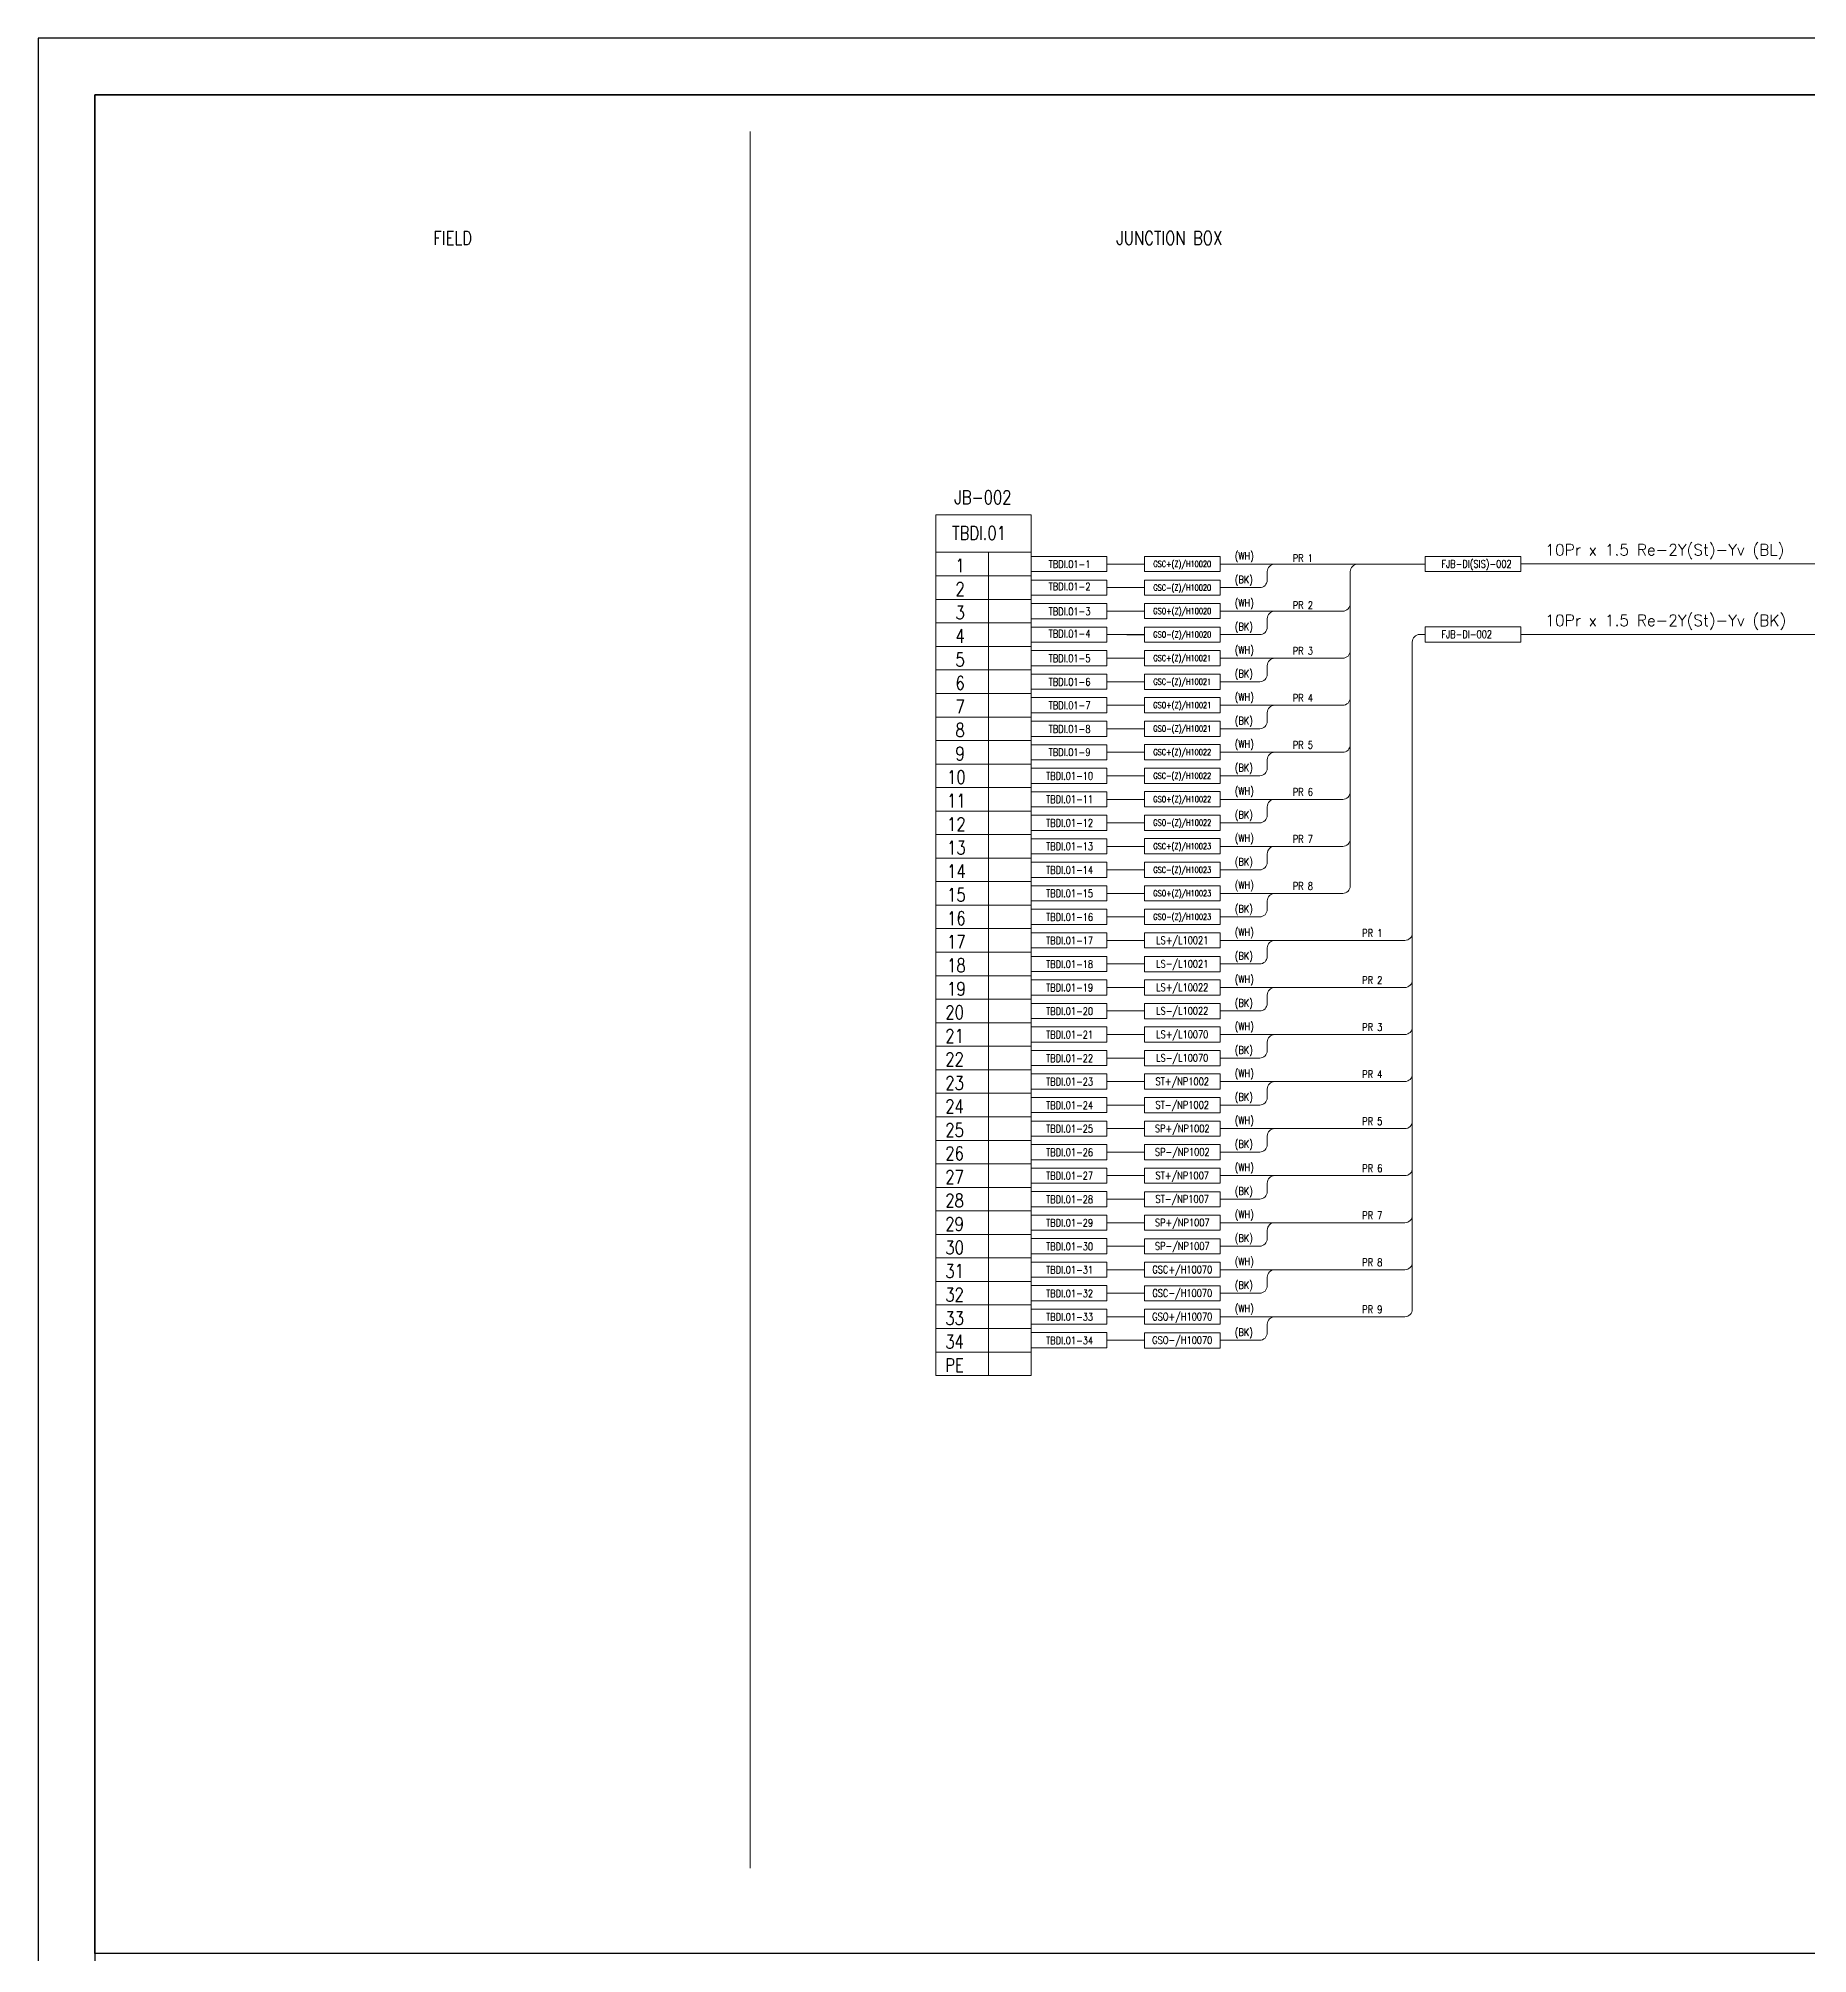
# Model space of a CAD drawing. Header units: millimetres. Extents: x -14942 to 24072, y -50285 to 2207.
# Drawn here: x 1079.2 to 1314.3, y -3954.4 to -3699.9 of the extents above; entities that cross this region are included whole.
import ezdxf
from ezdxf.enums import TextEntityAlignment as Align

# ---------------------------------------------------------------- set-up
doc = ezdxf.new("R2010")
doc.units = ezdxf.units.MM
doc.header["$MEASUREMENT"] = 0
doc.layers.get('0').update_dxf_attribs({"linetype": 'CONTINUOUS'})
for name, color, linetype in [('BEAM', 3, 'CONTINUOUS'), ('INSTRUMENT', 1, 'CONTINUOUS'), ('TEXT', 2, 'CONTINUOUS')]:
    doc.layers.add(name, color=color, linetype=linetype)
doc.styles.add('ROMANS', font='romans')

# ---------------------------------------------------------------- blocks, each defined once
blk = doc.blocks.new('FJB')
at = {"color": 7}
blk.add_lwpolyline([(0, 0), (0, 292.5), (-423, 292.5), (-423, 0)], close=True, dxfattribs=at)
blk.add_lwpolyline([(-415.5, 285), (-4.5, 285), (-4.5, 38.01), (-415.5, 38.01)], close=True)
at = {"color": 3}
blk.add_lwpolyline([(-4.5, 7.5), (-4.5, 285), (-415.5, 285), (-415.5, 7.5)], close=True, dxfattribs=at)

msp = doc.modelspace()

# ---------------------------------------------------------------- linework, layer by layer
at = {"layer": 'BEAM', "color": 7, "lineweight": 13, "ltscale": 0.3}
msp.add_line((1173.76, -3943.03), (1173.76, -3712.28), dxfattribs=at)
at = {"layer": 'INSTRUMENT', "color": 7, "lineweight": 13}
for p, q in [((1198.43, -3768.21), (1211.13, -3768.21)), ((1198.43, -3768.21), (1198.43, -3877.59)), ((1205.45, -3768.21), (1205.45, -3877.59)), ((1211.13, -3768.21), (1211.13, -3877.59)), ((1211.13, -3771.34), (1198.43, -3771.34)), ((1221.16, -3769.78), (1226.17, -3769.78)), ((1236.2, -3769.78), (1248.82, -3769.78)), ((1242.47, -3771.9), (1242.47, -3770.78)), ((1248.82, -3769.78), (1263.44, -3769.78)), ((1253.49, -3770.78), (1253.49, -3812.53)), ((1276.14, -3769.76), (1352.7, -3769.76)), ((1221.16, -3772.9), (1226.17, -3772.9)), ((1236.2, -3772.9), (1241.47, -3772.9)), ((1198.43, -3774.46), (1211.13, -3774.46)), ((1211.13, -3774.46), (1198.43, -3774.46)), ((1221.16, -3776.03), (1226.17, -3776.03)), ((1223.83, -3776.03), (1226.17, -3776.03)), ((1236.2, -3776.03), (1252.49, -3776.03)), ((1211.13, -3777.59), (1198.43, -3777.59)), ((1221.16, -3779.15), (1226.17, -3779.15)), ((1236.2, -3779.15), (1241.47, -3779.15)), ((1242.47, -3778.15), (1242.47, -3777.03)), ((1262.74, -3779.13), (1263.44, -3779.13)), ((1276.14, -3779.13), (1318.56, -3779.13)), ((1198.43, -3780.71), (1211.13, -3780.71)), ((1211.13, -3780.71), (1198.43, -3780.71)), ((1223.83, -3779.17), (1226.17, -3779.17)), ((1261.74, -3787.53), (1261.74, -3780.13)), ((1211.13, -3783.84), (1198.43, -3783.84)), ((1221.16, -3782.28), (1226.17, -3782.28)), ((1223.83, -3782.28), (1226.17, -3782.28)), ((1236.2, -3782.28), (1252.49, -3782.28)), ((1242.47, -3784.4), (1242.47, -3783.28)), ((1221.16, -3785.4), (1226.17, -3785.4)), ((1236.2, -3785.4), (1241.47, -3785.4)), ((1211.13, -3786.96), (1198.43, -3786.96)), ((1198.43, -3786.96), (1211.13, -3786.96)), ((1221.16, -3788.53), (1226.17, -3788.53)), ((1223.83, -3788.53), (1226.17, -3788.53)), ((1236.2, -3788.53), (1252.49, -3788.53)), ((1261.74, -3868.78), (1261.74, -3787.53)), ((1211.13, -3790.09), (1198.43, -3790.09)), ((1221.16, -3791.65), (1226.17, -3791.65)), ((1236.2, -3791.65), (1241.47, -3791.65)), ((1242.47, -3790.65), (1242.47, -3789.53)), ((1198.43, -3793.21), (1211.13, -3793.21)), ((1211.13, -3793.21), (1198.43, -3793.21)), ((1211.13, -3796.34), (1198.43, -3796.34)), ((1221.16, -3794.78), (1226.17, -3794.78)), ((1223.83, -3794.78), (1226.17, -3794.78)), ((1236.2, -3794.78), (1252.49, -3794.78)), ((1242.47, -3796.9), (1242.47, -3795.78)), ((1211.13, -3799.46), (1198.43, -3799.46)), ((1198.43, -3799.46), (1211.13, -3799.46)), ((1221.16, -3797.9), (1226.17, -3797.9)), ((1236.2, -3797.9), (1241.47, -3797.9)), ((1221.16, -3801.03), (1226.17, -3801.03)), ((1223.83, -3801.03), (1226.17, -3801.03)), ((1236.2, -3801.03), (1252.49, -3801.03)), ((1242.47, -3803.15), (1242.47, -3802.03)), ((1211.13, -3802.59), (1198.43, -3802.59)), ((1221.16, -3804.15), (1226.17, -3804.15)), ((1236.2, -3804.15), (1241.47, -3804.15)), ((1211.13, -3805.71), (1198.43, -3805.71)), ((1198.43, -3805.71), (1211.13, -3805.71)), ((1211.13, -3808.84), (1198.43, -3808.84)), ((1221.16, -3807.28), (1226.17, -3807.28)), ((1223.83, -3807.28), (1226.17, -3807.28)), ((1236.2, -3807.28), (1252.49, -3807.28)), ((1242.47, -3809.4), (1242.47, -3808.28)), ((1198.43, -3811.96), (1211.13, -3811.96)), ((1211.13, -3811.96), (1198.43, -3811.96)), ((1221.16, -3810.4), (1226.17, -3810.4)), ((1236.2, -3810.4), (1241.47, -3810.4)), ((1221.16, -3813.53), (1226.17, -3813.53)), ((1223.83, -3813.53), (1226.17, -3813.53)), ((1236.2, -3813.53), (1252.49, -3813.53)), ((1242.47, -3815.65), (1242.47, -3814.53)), ((1198.43, -3815.09), (1211.13, -3815.09)), ((1211.13, -3815.09), (1198.43, -3815.09)), ((1221.16, -3816.65), (1226.17, -3816.65)), ((1236.2, -3816.65), (1241.47, -3816.65)), ((1198.43, -3818.21), (1211.13, -3818.21)), ((1211.13, -3818.21), (1198.43, -3818.21)), ((1221.16, -3819.78), (1226.17, -3819.78)), ((1223.83, -3819.78), (1226.17, -3819.78)), ((1236.2, -3819.78), (1260.74, -3819.78)), ((1211.13, -3821.34), (1198.43, -3821.34)), ((1242.47, -3821.9), (1242.47, -3820.78)), ((1198.43, -3824.46), (1211.13, -3824.46)), ((1211.13, -3824.46), (1198.43, -3824.46)), ((1221.16, -3822.9), (1226.17, -3822.9)), ((1236.2, -3822.9), (1241.47, -3822.9)), ((1221.16, -3826.03), (1226.17, -3826.03)), ((1223.83, -3826.03), (1226.17, -3826.03)), ((1236.2, -3826.03), (1252.49, -3826.03)), ((1236.2, -3826.03), (1260.74, -3826.03)), ((1242.47, -3828.15), (1242.47, -3827.03)), ((1211.13, -3827.59), (1198.43, -3827.59)), ((1221.16, -3829.15), (1226.17, -3829.15)), ((1236.2, -3829.15), (1241.47, -3829.15)), ((1198.43, -3830.71), (1211.13, -3830.71)), ((1211.13, -3830.71), (1198.43, -3830.71)), ((1221.16, -3832.28), (1226.17, -3832.28)), ((1223.83, -3832.28), (1226.17, -3832.28)), ((1236.2, -3832.28), (1252.49, -3832.28)), ((1236.2, -3832.28), (1260.74, -3832.28)), ((1211.13, -3833.84), (1198.43, -3833.84)), ((1242.47, -3834.4), (1242.47, -3833.28)), ((1211.13, -3836.96), (1198.43, -3836.96)), ((1198.43, -3836.96), (1211.13, -3836.96)), ((1221.16, -3835.4), (1226.17, -3835.4)), ((1236.2, -3835.4), (1241.47, -3835.4)), ((1211.13, -3840.09), (1198.43, -3840.09)), ((1221.16, -3838.53), (1226.17, -3838.53)), ((1223.83, -3838.53), (1226.17, -3838.53)), ((1236.2, -3838.53), (1252.49, -3838.53)), ((1236.2, -3838.53), (1260.74, -3838.53)), ((1242.47, -3840.65), (1242.47, -3839.53)), ((1221.16, -3841.65), (1226.17, -3841.65)), ((1236.2, -3841.65), (1241.47, -3841.65)), ((1198.43, -3843.21), (1211.13, -3843.21)), ((1211.13, -3843.21), (1198.43, -3843.21)), ((1221.16, -3844.78), (1226.17, -3844.78)), ((1223.83, -3844.78), (1226.17, -3844.78)), ((1236.2, -3844.78), (1252.49, -3844.78)), ((1236.2, -3844.78), (1260.74, -3844.78)), ((1211.13, -3846.34), (1198.43, -3846.34)), ((1242.47, -3846.9), (1242.47, -3845.78)), ((1211.13, -3849.46), (1198.43, -3849.46)), ((1198.43, -3849.46), (1211.13, -3849.46)), ((1221.16, -3847.9), (1226.17, -3847.9)), ((1223.83, -3847.92), (1226.17, -3847.92)), ((1236.2, -3847.9), (1241.47, -3847.9)), ((1211.13, -3852.59), (1198.43, -3852.59)), ((1221.16, -3851.03), (1226.17, -3851.03)), ((1223.83, -3851.03), (1226.17, -3851.03)), ((1236.2, -3851.03), (1252.49, -3851.03)), ((1236.2, -3851.03), (1260.74, -3851.03)), ((1242.47, -3853.15), (1242.47, -3852.03)), ((1221.16, -3854.15), (1226.17, -3854.15)), ((1223.83, -3854.17), (1226.17, -3854.17)), ((1236.2, -3854.15), (1241.47, -3854.15)), ((1211.13, -3855.71), (1198.43, -3855.71)), ((1198.43, -3855.71), (1211.13, -3855.71)), ((1221.16, -3857.28), (1226.17, -3857.28)), ((1223.83, -3857.28), (1226.17, -3857.28)), ((1236.2, -3857.28), (1252.49, -3857.28)), ((1236.2, -3857.28), (1260.74, -3857.28)), ((1211.13, -3858.84), (1198.43, -3858.84)), ((1221.16, -3860.4), (1226.17, -3860.4)), ((1236.2, -3860.4), (1241.47, -3860.4)), ((1242.47, -3859.4), (1242.47, -3858.28)), ((1198.43, -3861.96), (1211.13, -3861.96)), ((1211.13, -3861.96), (1198.43, -3861.96)), ((1198.43, -3865.09), (1211.13, -3865.09)), ((1211.13, -3865.09), (1198.43, -3865.09)), ((1221.16, -3863.53), (1226.17, -3863.53)), ((1223.83, -3863.53), (1226.17, -3863.53)), ((1236.2, -3863.53), (1252.49, -3863.53)), ((1236.2, -3863.53), (1260.74, -3863.53)), ((1242.47, -3865.65), (1242.47, -3864.53)), ((1198.43, -3868.21), (1211.13, -3868.21)), ((1211.13, -3868.21), (1198.43, -3868.21)), ((1198.43, -3868.21), (1211.13, -3868.21)), ((1211.13, -3868.21), (1198.43, -3868.21)), ((1198.43, -3868.21), (1211.13, -3868.21)), ((1211.13, -3868.21), (1198.43, -3868.21)), ((1221.16, -3866.65), (1226.17, -3866.65)), ((1236.2, -3866.65), (1241.47, -3866.65)), ((1221.16, -3869.78), (1226.17, -3869.78)), ((1223.83, -3869.78), (1226.17, -3869.78)), ((1236.2, -3869.78), (1252.49, -3869.78)), ((1236.2, -3869.78), (1260.74, -3869.78)), ((1242.47, -3871.9), (1242.47, -3870.78)), ((1198.43, -3871.34), (1211.13, -3871.34)), ((1211.13, -3871.34), (1198.43, -3871.34)), ((1221.16, -3872.9), (1226.17, -3872.9)), ((1236.2, -3872.9), (1241.47, -3872.9)), ((1198.43, -3874.46), (1211.13, -3874.46)), ((1211.13, -3874.46), (1198.43, -3874.46)), ((1198.43, -3874.46), (1211.13, -3874.46)), ((1211.13, -3874.46), (1198.43, -3874.46)), ((1198.43, -3874.46), (1211.13, -3874.46)), ((1211.13, -3874.46), (1198.43, -3874.46)), ((1198.43, -3877.59), (1211.13, -3877.59)), ((1211.13, -3877.59), (1198.43, -3877.59)), ((1198.43, -3877.59), (1211.13, -3877.59)), ((1211.13, -3877.59), (1198.43, -3877.59))]:
    msp.add_line(p, q, dxfattribs=at)
for points in [[(1086.71, -3707.41), (1497.71, -3707.41), (1497.71, -3954.4), (1086.71, -3954.4)], [(1198.43, -3768.21), (1211.13, -3768.21), (1211.13, -3763.21), (1198.43, -3763.21)], [(1211.13, -3768.77), (1221.16, -3768.77), (1221.16, -3770.78), (1211.13, -3770.78)], [(1226.17, -3768.75), (1236.2, -3768.75), (1236.2, -3770.77), (1226.17, -3770.77)], [(1263.44, -3768.75), (1276.14, -3768.75), (1276.14, -3770.77), (1263.44, -3770.77)], [(1211.13, -3771.89), (1221.16, -3771.89), (1221.16, -3773.91), (1211.13, -3773.91)], [(1226.17, -3771.89), (1236.2, -3771.89), (1236.2, -3773.91), (1226.17, -3773.91)], [(1211.13, -3775.02), (1221.16, -3775.02), (1221.16, -3777.03), (1211.13, -3777.03)], [(1226.17, -3775), (1236.2, -3775), (1236.2, -3777.02), (1226.17, -3777.02)], [(1211.13, -3778.14), (1221.16, -3778.14), (1221.16, -3780.16), (1211.13, -3780.16)], [(1226.17, -3778.14), (1236.2, -3778.14), (1236.2, -3780.16), (1226.17, -3780.16)], [(1263.44, -3778.12), (1276.14, -3778.12), (1276.14, -3780.14), (1263.44, -3780.14)], [(1211.13, -3781.27), (1221.16, -3781.27), (1221.16, -3783.28), (1211.13, -3783.28)], [(1226.17, -3781.27), (1236.2, -3781.27), (1236.2, -3783.28), (1226.17, -3783.28)], [(1211.13, -3784.39), (1221.16, -3784.39), (1221.16, -3786.41), (1211.13, -3786.41)], [(1226.17, -3784.41), (1236.2, -3784.41), (1236.2, -3786.43), (1226.17, -3786.43)], [(1211.13, -3787.52), (1221.16, -3787.52), (1221.16, -3789.53), (1211.13, -3789.53)], [(1226.17, -3787.52), (1236.2, -3787.52), (1236.2, -3789.53), (1226.17, -3789.53)], [(1211.13, -3790.64), (1221.16, -3790.64), (1221.16, -3792.66), (1211.13, -3792.66)], [(1226.17, -3790.66), (1236.2, -3790.66), (1236.2, -3792.68), (1226.17, -3792.68)], [(1211.13, -3793.77), (1221.16, -3793.77), (1221.16, -3795.78), (1211.13, -3795.78)], [(1226.17, -3793.75), (1236.2, -3793.75), (1236.2, -3795.77), (1226.17, -3795.77)], [(1211.13, -3796.89), (1221.16, -3796.89), (1221.16, -3798.91), (1211.13, -3798.91)], [(1226.17, -3796.89), (1236.2, -3796.89), (1236.2, -3798.91), (1226.17, -3798.91)], [(1211.13, -3800.02), (1221.16, -3800.02), (1221.16, -3802.03), (1211.13, -3802.03)], [(1226.17, -3800), (1236.2, -3800), (1236.2, -3802.02), (1226.17, -3802.02)], [(1211.13, -3803.14), (1221.16, -3803.14), (1221.16, -3805.16), (1211.13, -3805.16)], [(1226.17, -3803.14), (1236.2, -3803.14), (1236.2, -3805.16), (1226.17, -3805.16)], [(1211.13, -3806.27), (1221.16, -3806.27), (1221.16, -3808.28), (1211.13, -3808.28)], [(1226.17, -3806.25), (1236.2, -3806.25), (1236.2, -3808.27), (1226.17, -3808.27)], [(1211.13, -3809.39), (1221.16, -3809.39), (1221.16, -3811.41), (1211.13, -3811.41)], [(1226.17, -3809.39), (1236.2, -3809.39), (1236.2, -3811.41), (1226.17, -3811.41)], [(1211.13, -3812.52), (1221.16, -3812.52), (1221.16, -3814.53), (1211.13, -3814.53)], [(1226.17, -3812.5), (1236.2, -3812.5), (1236.2, -3814.52), (1226.17, -3814.52)], [(1211.13, -3815.64), (1221.16, -3815.64), (1221.16, -3817.66), (1211.13, -3817.66)], [(1226.17, -3815.64), (1236.2, -3815.64), (1236.2, -3817.66), (1226.17, -3817.66)], [(1211.13, -3818.77), (1221.16, -3818.77), (1221.16, -3820.78), (1211.13, -3820.78)], [(1226.17, -3818.77), (1236.2, -3818.77), (1236.2, -3820.78), (1226.17, -3820.78)], [(1211.13, -3821.89), (1221.16, -3821.89), (1221.16, -3823.91), (1211.13, -3823.91)], [(1226.17, -3821.91), (1236.2, -3821.91), (1236.2, -3823.93), (1226.17, -3823.93)], [(1211.13, -3825.02), (1221.16, -3825.02), (1221.16, -3827.03), (1211.13, -3827.03)], [(1226.17, -3825.02), (1236.2, -3825.02), (1236.2, -3827.03), (1226.17, -3827.03)], [(1211.13, -3828.14), (1221.16, -3828.14), (1221.16, -3830.16), (1211.13, -3830.16)], [(1226.17, -3828.16), (1236.2, -3828.16), (1236.2, -3830.18), (1226.17, -3830.18)], [(1211.13, -3831.27), (1221.16, -3831.27), (1221.16, -3833.28), (1211.13, -3833.28)], [(1226.17, -3831.27), (1236.2, -3831.27), (1236.2, -3833.28), (1226.17, -3833.28)], [(1211.13, -3834.39), (1221.16, -3834.39), (1221.16, -3836.41), (1211.13, -3836.41)], [(1226.17, -3834.41), (1236.2, -3834.41), (1236.2, -3836.43), (1226.17, -3836.43)], [(1211.13, -3837.52), (1221.16, -3837.52), (1221.16, -3839.53), (1211.13, -3839.53)], [(1226.17, -3837.52), (1236.2, -3837.52), (1236.2, -3839.53), (1226.17, -3839.53)], [(1211.13, -3840.64), (1221.16, -3840.64), (1221.16, -3842.66), (1211.13, -3842.66)], [(1226.17, -3840.66), (1236.2, -3840.66), (1236.2, -3842.68), (1226.17, -3842.68)], [(1211.13, -3843.77), (1221.16, -3843.77), (1221.16, -3845.78), (1211.13, -3845.78)], [(1226.17, -3843.77), (1236.2, -3843.77), (1236.2, -3845.78), (1226.17, -3845.78)], [(1211.13, -3846.89), (1221.16, -3846.89), (1221.16, -3848.91), (1211.13, -3848.91)], [(1226.17, -3846.91), (1236.2, -3846.91), (1236.2, -3848.93), (1226.17, -3848.93)], [(1211.13, -3850.02), (1221.16, -3850.02), (1221.16, -3852.03), (1211.13, -3852.03)], [(1226.17, -3850.02), (1236.2, -3850.02), (1236.2, -3852.03), (1226.17, -3852.03)], [(1211.13, -3853.14), (1221.16, -3853.14), (1221.16, -3855.16), (1211.13, -3855.16)], [(1226.17, -3853.16), (1236.2, -3853.16), (1236.2, -3855.18), (1226.17, -3855.18)], [(1211.13, -3856.27), (1221.16, -3856.27), (1221.16, -3858.28), (1211.13, -3858.28)], [(1226.17, -3856.27), (1236.2, -3856.27), (1236.2, -3858.28), (1226.17, -3858.28)], [(1211.13, -3859.39), (1221.16, -3859.39), (1221.16, -3861.41), (1211.13, -3861.41)], [(1226.17, -3859.41), (1236.2, -3859.41), (1236.2, -3861.43), (1226.17, -3861.43)], [(1211.13, -3862.52), (1221.16, -3862.52), (1221.16, -3864.53), (1211.13, -3864.53)], [(1226.17, -3862.52), (1236.2, -3862.52), (1236.2, -3864.53), (1226.17, -3864.53)], [(1211.13, -3865.64), (1221.16, -3865.64), (1221.16, -3867.66), (1211.13, -3867.66)], [(1226.17, -3865.66), (1236.2, -3865.66), (1236.2, -3867.68), (1226.17, -3867.68)], [(1211.13, -3868.77), (1221.16, -3868.77), (1221.16, -3870.78), (1211.13, -3870.78)], [(1226.17, -3868.77), (1236.2, -3868.77), (1236.2, -3870.78), (1226.17, -3870.78)], [(1211.13, -3871.89), (1221.16, -3871.89), (1221.16, -3873.91), (1211.13, -3873.91)], [(1226.17, -3871.91), (1236.2, -3871.91), (1236.2, -3873.93), (1226.17, -3873.93)]]:
    msp.add_lwpolyline(points, close=True, dxfattribs=at)
for centre, start, end in [((1243.47, -3770.78), 90, 180), ((1254.49, -3770.78), 90, 180), ((1241.47, -3771.9), 270, 0), ((1243.47, -3777.03), 90, 180), ((1252.49, -3775.03), 270, 0), ((1241.47, -3778.15), 270, 0), ((1262.74, -3780.13), 90, 180), ((1252.49, -3781.28), 270, 0), ((1243.47, -3783.28), 90, 180), ((1241.47, -3784.4), 270, 0), ((1243.47, -3789.53), 90, 180), ((1252.49, -3787.53), 270, 0), ((1241.47, -3790.65), 270, 0), ((1252.49, -3793.78), 270, 0), ((1241.47, -3796.9), 270, 0), ((1243.47, -3795.78), 90, 180), ((1243.47, -3802.03), 90, 180), ((1252.49, -3800.03), 270, 0), ((1241.47, -3803.15), 270, 0), ((1252.49, -3806.28), 270, 0), ((1241.47, -3809.4), 270, 0), ((1243.47, -3808.28), 90, 180), ((1243.47, -3814.53), 90, 180), ((1252.49, -3812.53), 270, 0), ((1241.47, -3815.65), 270, 0), ((1243.47, -3820.78), 90, 180), ((1260.74, -3818.78), 270, 0), ((1241.47, -3821.9), 270, 0), ((1243.47, -3827.03), 90, 180), ((1260.74, -3825.03), 270, 0), ((1241.47, -3828.15), 270, 0), ((1243.47, -3833.28), 90, 180), ((1260.74, -3831.28), 270, 0), ((1241.47, -3834.4), 270, 0), ((1260.74, -3837.53), 270, 0), ((1243.47, -3839.53), 90, 180), ((1241.47, -3840.65), 270, 0), ((1243.47, -3845.78), 90, 180), ((1260.74, -3843.78), 270, 0), ((1241.47, -3846.9), 270, 0), ((1260.74, -3850.03), 270, 0), ((1243.47, -3852.03), 90, 180), ((1241.47, -3853.15), 270, 0), ((1243.47, -3858.28), 90, 180), ((1260.74, -3856.28), 270, 0), ((1241.47, -3859.4), 270, 0), ((1260.74, -3862.53), 270, 0), ((1241.47, -3865.65), 270, 0), ((1243.47, -3864.53), 90, 180), ((1243.47, -3870.78), 90, 180), ((1260.74, -3868.78), 270, 0), ((1241.47, -3871.9), 270, 0)]:
    msp.add_arc(centre, 1, start, end, dxfattribs=at)

# ---------------------------------------------------------------- block references
msp.add_blockref('FJB', (1502.21, -3992.41), dxfattribs=at)

# ---------------------------------------------------------------- texts
at = {"layer": 'TEXT', "color": 7, "lineweight": 13, "style": 'ROMANS', "width": 0.8}
for s, height, p in [('FIELD', 1.8, (1131.7, -3727.36)), ('JUNCTION BOX', 1.8, (1222.42, -3727.36)), ('TBDI.01', 1.8, (1200.61, -3766.55)), ('(WH)', 1, (1238.16, -3769.18)), ('PR 1', 1, (1245.87, -3769.48)), ('1', 1.8, (1201.05, -3770.86)), ('(BK)', 1, (1238.16, -3772.33)), ('FJB-DI(SIS)-002', 1, (1265.61, -3770.25)), ('2', 1.8, (1201.05, -3773.98)), ('3', 1.8, (1201.05, -3777.11)), ('(WH)', 1, (1238.16, -3775.43)), ('PR 2', 1, (1245.87, -3775.73)), ('4', 1.8, (1201.05, -3780.23)), ('(BK)', 1, (1238.16, -3778.58)), ('FJB-DI-002', 1, (1265.61, -3779.6)), ('5', 1.8, (1201.05, -3783.36)), ('(WH)', 1, (1238.16, -3781.68)), ('PR 3', 1, (1245.87, -3781.8)), ('(BK)', 1, (1238.16, -3784.83)), ('6', 1.8, (1201.05, -3786.48)), ('(WH)', 1, (1238.16, -3787.93)), ('7', 1.8, (1201.05, -3789.61)), ('PR 4', 1, (1245.87, -3788.05)), ('8', 1.8, (1201.05, -3792.73)), ('(BK)', 1, (1238.16, -3791.08)), ('9', 1.8, (1201.05, -3795.86)), ('(WH)', 1, (1238.16, -3794.18)), ('PR 5', 1, (1245.87, -3794.3)), ('(BK)', 1, (1238.16, -3797.33)), ('10', 1.8, (1199.94, -3798.98)), ('(WH)', 1, (1238.16, -3800.43)), ('11', 1.8, (1199.94, -3802.11)), ('PR 6', 1, (1245.87, -3800.55)), ('12', 1.8, (1199.94, -3805.23)), ('(BK)', 1, (1238.16, -3803.58)), ('13', 1.8, (1199.94, -3808.36)), ('(WH)', 1, (1238.16, -3806.68)), ('PR 7', 1, (1245.87, -3806.8)), ('14', 1.8, (1199.94, -3811.48)), ('(BK)', 1, (1238.16, -3809.83)), ('(WH)', 1, (1238.16, -3812.93)), ('PR 8', 1, (1245.87, -3813.05)), ('15', 1.8, (1199.94, -3814.61)), ('16', 1.8, (1199.94, -3817.73)), ('(BK)', 1, (1238.16, -3816.08)), ('17', 1.8, (1199.94, -3820.86)), ('(WH)', 1, (1238.16, -3819.18)), ('PR 1', 1, (1255.09, -3819.3)), ('18', 1.8, (1199.94, -3823.98)), ('(BK)', 1, (1238.16, -3822.33)), ('(WH)', 1, (1238.16, -3825.43)), ('PR 2', 1, (1255.09, -3825.55)), ('19', 1.8, (1199.94, -3827.11)), ('(BK)', 1, (1238.16, -3828.58)), ('20', 1.8, (1199.7, -3830.23)), ('21', 1.8, (1199.7, -3833.36)), ('(WH)', 1, (1238.16, -3831.68)), ('PR 3', 1, (1255.09, -3831.8)), ('22', 1.8, (1199.7, -3836.48)), ('(BK)', 1, (1238.16, -3834.83)), ('(WH)', 1, (1238.16, -3837.93)), ('PR 4', 1, (1255.09, -3838.05)), ('23', 1.8, (1199.7, -3839.61)), ('(BK)', 1, (1238.16, -3841.08)), ('24', 1.8, (1199.7, -3842.73)), ('25', 1.8, (1199.7, -3845.86)), ('(WH)', 1, (1238.16, -3844.18)), ('PR 5', 1, (1255.09, -3844.3)), ('26', 1.8, (1199.7, -3848.98)), ('(BK)', 1, (1238.16, -3847.33)), ('27', 1.8, (1199.7, -3852.11)), ('(WH)', 1, (1238.16, -3850.43)), ('PR 6', 1, (1255.09, -3850.55)), ('(BK)', 1, (1238.16, -3853.58)), ('28', 1.8, (1199.7, -3855.23)), ('(WH)', 1, (1238.16, -3856.68)), ('29', 1.8, (1199.7, -3858.36)), ('PR 7', 1, (1255.09, -3856.8)), ('30', 1.8, (1199.7, -3861.48)), ('(BK)', 1, (1238.16, -3859.83)), ('31', 1.8, (1199.7, -3864.61)), ('(WH)', 1, (1238.16, -3862.93)), ('PR 8', 1, (1255.09, -3863.05)), ('(BK)', 1, (1238.16, -3866.08)), ('32', 1.8, (1199.7, -3867.73)), ('(WH)', 1, (1238.16, -3869.18)), ('33', 1.8, (1199.7, -3870.86)), ('PR 9', 1, (1255.09, -3869.3)), ('34', 1.8, (1199.7, -3873.98)), ('(BK)', 1, (1238.16, -3872.33)), ('PE', 1.8, (1199.7, -3877.11))]:
    msp.add_text(s, height=height, dxfattribs=at).set_placement(p)
for s, height, p in [('JB-002', 1.8, (1204.7, -3760.9)), ('TBDI.01-1', 1, (1216.21, -3769.78)), ('GSC+(Z)/H10020', 0.8, (1231.18, -3769.76)), ('TBDI.01-2', 1, (1216.21, -3772.75)), ('GSC-(Z)/H10020', 0.8, (1231.18, -3772.9)), ('TBDI.01-3', 1, (1216.21, -3776.06)), ('GSO+(Z)/H10020', 0.8, (1231.18, -3776.01)), ('TBDI.01-4', 1, (1216.21, -3779.02)), ('GSO-(Z)/H10020', 0.8, (1231.18, -3779.13)), ('GSC+(Z)/H10021', 0.8, (1231.18, -3782.26)), ('TBDI.01-5', 1, (1216.21, -3782.29)), ('TBDI.01-6', 1, (1216.21, -3785.43)), ('GSC-(Z)/H10021', 0.8, (1231.18, -3785.4)), ('TBDI.01-7', 1, (1216.21, -3788.54)), ('GSO+(Z)/H10021', 0.8, (1231.18, -3788.51)), ('TBDI.01-8', 1, (1216.21, -3791.68)), ('GSO-(Z)/H10021', 0.8, (1231.18, -3791.63)), ('TBDI.01-9', 1, (1216.21, -3794.77)), ('GSC+(Z)/H10022', 0.8, (1231.18, -3794.76)), ('TBDI.01-10', 1, (1216.21, -3797.92)), ('GSC-(Z)/H10022', 0.8, (1231.18, -3797.9)), ('TBDI.01-11', 1, (1216.21, -3801.02)), ('GSO+(Z)/H10022', 0.8, (1231.18, -3801.01)), ('TBDI.01-12', 1, (1216.21, -3804.17)), ('GSO-(Z)/H10022', 0.8, (1231.18, -3804.13)), ('TBDI.01-13', 1, (1216.21, -3807.27)), ('GSC+(Z)/H10023', 0.8, (1231.18, -3807.26)), ('TBDI.01-14', 1, (1216.21, -3810.42)), ('GSC-(Z)/H10023', 0.8, (1231.18, -3810.4)), ('TBDI.01-15', 1, (1216.21, -3813.52)), ('GSO+(Z)/H10023', 0.8, (1231.18, -3813.51)), ('TBDI.01-16', 1, (1216.21, -3816.67)), ('GSO-(Z)/H10023', 0.8, (1231.18, -3816.63)), ('TBDI.01-17', 1, (1216.21, -3819.79)), ('LS+/L10021', 1, (1231.18, -3819.76)), ('LS-/L10021', 1, (1231.18, -3822.88)), ('TBDI.01-18', 1, (1216.21, -3822.93)), ('TBDI.01-19', 1, (1216.21, -3826.04)), ('LS+/L10022', 1, (1231.18, -3826.01)), ('TBDI.01-20', 1, (1216.21, -3829.18)), ('LS-/L10022', 1, (1231.18, -3829.13)), ('TBDI.01-21', 1, (1216.21, -3832.29)), ('LS+/L10070', 1, (1231.18, -3832.26)), ('TBDI.01-22', 1, (1216.21, -3835.43)), ('LS-/L10070', 1, (1231.18, -3835.38)), ('TBDI.01-23', 1, (1216.21, -3838.54)), ('ST+/NP1002', 1, (1231.18, -3838.51)), ('TBDI.01-24', 1, (1216.21, -3841.68)), ('ST-/NP1002', 1, (1231.18, -3841.63)), ('TBDI.01-25', 1, (1216.21, -3844.79)), ('SP+/NP1002', 1, (1231.18, -3844.76)), ('TBDI.01-26', 1, (1216.21, -3847.93)), ('SP-/NP1002', 1, (1231.18, -3847.88)), ('ST+/NP1007', 1, (1231.18, -3851.01)), ('TBDI.01-27', 1, (1216.21, -3851.04)), ('TBDI.01-28', 1, (1216.21, -3854.18)), ('ST-/NP1007', 1, (1231.18, -3854.13)), ('TBDI.01-29', 1, (1216.21, -3857.29)), ('SP+/NP1007', 1, (1231.18, -3857.26)), ('TBDI.01-30', 1, (1216.21, -3860.43)), ('SP-/NP1007', 1, (1231.18, -3860.38)), ('TBDI.01-31', 1, (1216.21, -3863.54)), ('GSC+/H10070', 1, (1231.18, -3863.51)), ('TBDI.01-32', 1, (1216.21, -3866.68)), ('GSC-/H10070', 1, (1231.18, -3866.63)), ('TBDI.01-33', 1, (1216.21, -3869.79)), ('GSO+/H10070', 1, (1231.18, -3869.76)), ('TBDI.01-34', 1, (1216.21, -3872.93)), ('GSO-/H10070', 1, (1231.18, -3872.88))]:
    msp.add_text(s, height=height, dxfattribs=at).set_placement(p, align=Align.MIDDLE_CENTER)
at = {"layer": 'TEXT', "color": 7, "lineweight": 13, "style": 'ROMANS'}
for s, p in [('10Pr x 1.5 Re-2Y(St)-Yv (BL)', (1279.41, -3768.63)), ('10Pr x 1.5 Re-2Y(St)-Yv (BK)', (1279.41, -3778))]:
    msp.add_text(s, height=1.5, dxfattribs=at).set_placement(p)

doc.saveas('drawing.dxf')
